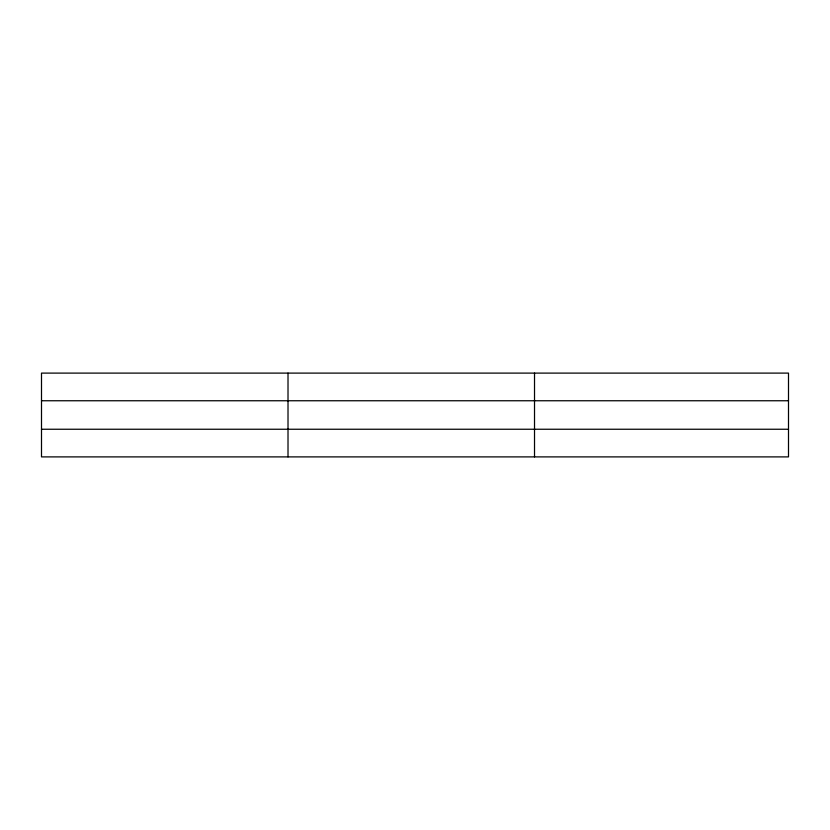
<?xml version="1.0" encoding="UTF-8"?>
<svg xmlns="http://www.w3.org/2000/svg" width="830" height="830" viewBox="0 0 830 830"><rect width="100%" height="100%" fill="white"/><g stroke="black" fill="none" stroke-linecap="round" stroke-linejoin="round"><path stroke-width="1.25" d="M288.01 373.106L288.01 456.894M534.52 373.106L534.52 456.894M788.5 429.245L788.5 456.894L41.5 456.894L41.5 373.106L788.5 373.106L788.5 429.245L41.5 429.245M41.5 400.755L788.5 400.755"/></g></svg>
